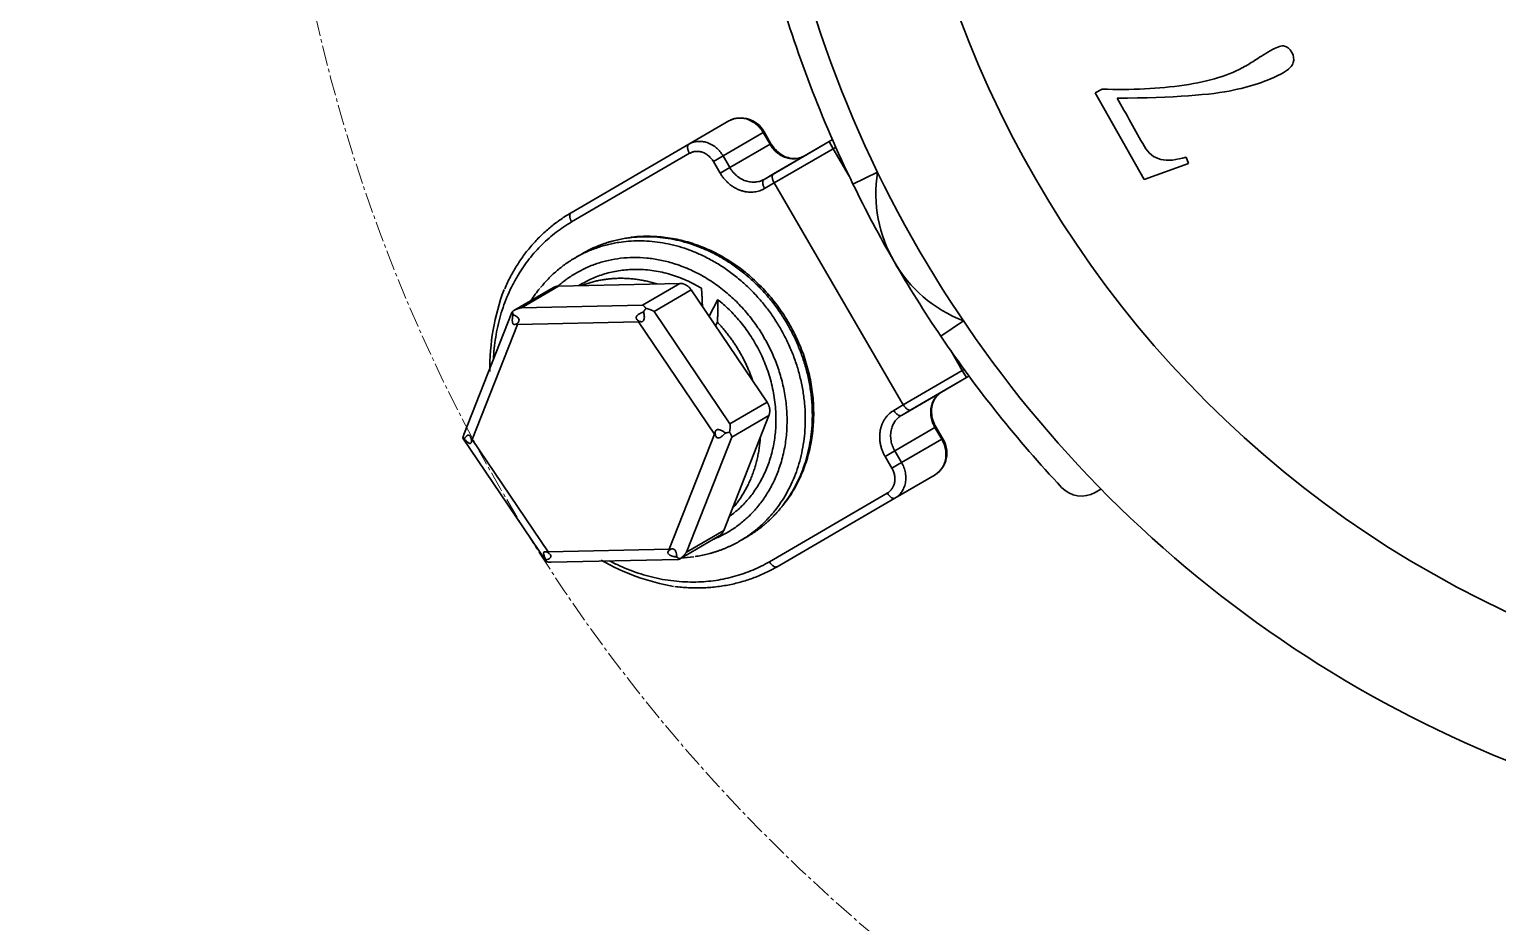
# Model space of a CAD drawing. Header units: millimetres. Extents: x -185079 to -2648, y 85916 to 249201.
# Drawn here: x -53869 to -53815.3, y 133762.3 to 133795 of the extents above; entities that cross this region are included whole.
import ezdxf

# ---------------------------------------------------------------- set-up
doc = ezdxf.new("R2010")
doc.units = ezdxf.units.MM
doc.linetypes.add('CENTER2', pattern=[1.125, 0.75, -0.125, 0.125, -0.125])
doc.layers.add('1', color=4, linetype='Continuous')
doc.layers.add('Default', color=7, linetype='Continuous')
doc.layers.add('图层3', color=7, linetype='Continuous', lineweight=35)

msp = doc.modelspace()

# ---------------------------------------------------------------- linework, layer by layer
at = {"layer": '1', "color": 3, "lineweight": -3, "ltscale": 2, "extrusion": (-0.004685415688226648, -0.01745240643729063, 0.9998367168639968), "elevation": 1.311263986281119e-08}
msp.add_lwpolyline([(-89340.74435583597, 116693.2017122206), (-79605.60479144276, 119307.2036772036), (-77739.80294518075, 112358.532017356), (-87474.94250957393, 109744.530052373)], close=True, dxfattribs=at)
at = {"layer": '1', "lineweight": -3, "ltscale": 2, "extrusion": (-0.004685415688226648, -0.01745240643729063, 0.9998367168639968), "elevation": 1.311264075806094e-08}
msp.add_lwpolyline([(-87231.2481748564, 109916.2399077064), (-77857.25883072625, 112433.2686984296), (-79666.37327405855, 119170.8235395233), (-89040.36261818874, 116653.7947488001), (-87231.2481748564, 109916.2399077064)], dxfattribs=at)
at = {"layer": 'Default', "color": 7, "linetype": 'CENTER2', "lineweight": 13, "extrusion": (-0.004685415688226631, -0.01745240643729066, 0.9998367168639968)}
msp.add_circle((-86653.41111304305, 115310.6741427744, 457.7624739970715), 61.63746783566021, dxfattribs=at)
at = {"layer": '图层3', "extrusion": (-0.004685415688226631, -0.01745240643729066, 0.9998367168639968)}
for p, q in [((-53830.00145427085, 133792.6823854757, 2540.965708862049), (-53829.75261688836, 133792.8234333123, 2540.969336985207)), ((-53828.20379695019, 133789.512155099, 2540.918795824719), (-53830.00145427085, 133792.6823854757, 2540.965708862049)), ((-53844.88210543809, 133790.8061233974, 2540.863224803327), (-53843.41331404845, 133791.6610693698, 2540.885031126745)), ((-53842.16202134062, 133791.2326877219, 2540.883417399104), (-53843.63081273026, 133790.3777417495, 2540.861611075687)), ((-53842.12729532886, 133791.2529008469, 2540.883932956759), (-53842.16202134062, 133791.2326877219, 2540.883417399104)), ((-53841.91163885851, 133790.8026938262, 2540.877085082921), (-53842.16202134062, 133791.2326877219, 2540.883417399104)), ((-53841.87691284674, 133790.8229069512, 2540.877600640575), (-53842.12729532886, 133791.2529008469, 2540.883932956759)), ((-53849.19792475437, 133788.293995148, 2540.79915025027), (-53844.88210543809, 133790.8061233974, 2540.863224803327)), ((-53843.38043024814, 133789.9477478538, 2540.855278759503), (-53841.91163885851, 133790.8026938262, 2540.877085082921)), ((-53841.87692176773, 133790.8229017585, 2540.87760050813), (-53841.91163885851, 133790.8026938262, 2540.877085082921)), ((-53841.78115184897, 133789.7202513929, 2540.858802258233), (-53840.31236045933, 133790.5751973653, 2540.880608581651)), ((-53841.78100384001, 133789.7203373944, 2540.858804453008), (-53839.74986412771, 133790.9005435051, 2540.888923541545)), ((-53839.59915866643, 133790.6412472504, 2540.885103691935), (-53841.7598358669, 133789.3856410037, 2540.853061438581)), ((-53840.31236045933, 133790.5751973653, 2540.880608581651), (-53840.66266622098, 133790.3729672737, 2540.875437007355)), ((-53840.31182441751, 133790.5755074106, 2540.880616505559), (-53840.31236045933, 133790.5751973653, 2540.880608581651)), ((-53839.74986412771, 133790.9005435051, 2540.888923541545), (-53840.31182441751, 133790.5755074106, 2540.880616505559)), ((-53839.74986412771, 133790.9005435051, 2540.888923541545), (-53839.74893513577, 133790.9010798084, 2540.88893725628)), ((-53839.74986412771, 133790.9005435051, 2540.888923541545), (-53839.59915866643, 133790.6412472504, 2540.885103691935)), ((-53839.74893513577, 133790.9010798084, 2540.88893725628), (-53839.62445863005, 133790.972939589, 2540.890774906607)), ((-53839.74893513577, 133790.9010798084, 2540.88893725628), (-53839.59894802295, 133790.6413680128, 2540.885106786986)), ((-53839.59894782001, 133790.6413676586, 2540.885106781756), (-53839.59915807167, 133790.641246221, 2540.885103676755)), ((-53839.50262952707, 133790.6969722833, 2540.886528739689), (-53839.59894802421, 133790.641368012, 2540.885106786968)), ((-53839.59894802421, 133790.641368012, 2540.885106786968), (-53839.01272498034, 133789.6346189445, 2540.870280870886)), ((-53844.86078933476, 133790.4715128, 2540.857483980608), (-53849.17660865105, 133787.9593845506, 2540.793409427552)), ((-53843.63081273026, 133790.3777417495, 2540.861611075687), (-53843.98488443928, 133790.1716456464, 2540.85635437126)), ((-53843.73450195717, 133789.7416517508, 2540.850022055076), (-53843.98488443928, 133790.1716456464, 2540.85635437126)), ((-53843.63081273026, 133790.3777417495, 2540.861611075687), (-53843.38043024814, 133789.9477478538, 2540.855278759503)), ((-53840.66266622099, 133790.3729672737, 2540.875437007355), (-53842.13145761062, 133789.5180213012, 2540.853630683937)), ((-53826.58255542903, 133790.1023327897, 2540.936694958733), (-53828.20379695019, 133789.512155099, 2540.918795824719)), ((-53826.66986072567, 133790.3362822765, 2540.940369478642), (-53826.58255542903, 133790.1023327897, 2540.936694958733)), ((-53843.38043024814, 133789.9477478538, 2540.855278759503), (-53843.73450195717, 133789.7416517508, 2540.850022055076)), ((-53842.13145761062, 133789.5180213012, 2540.853630683937), (-53841.78115184897, 133789.7202513929, 2540.858802258233)), ((-53841.78115184897, 133789.7202513929, 2540.858802258233), (-53841.78100384001, 133789.7203373944, 2540.858804453008)), ((-53838.8741022388, 133789.3466512059, 2540.865903931359), (-53837.97479829417, 133789.7833226596, 2540.877740444561)), ((-53841.76053176673, 133789.3852373241, 2540.853051131136), (-53842.11083752838, 133789.1830072324, 2540.84787955684)), ((-53841.7598358669, 133789.3856410037, 2540.853061438581), (-53841.76053176673, 133789.3852373241, 2540.853051131136)), ((-53837.03031982477, 133781.263415317, 2540.733449272733), (-53841.7598358669, 133789.3856410037, 2540.853061438581)), ((-53848.78894601044, 133786.7969604494, 2540.77493567385), (-53849.04814449097, 133786.6460876307, 2540.771087499129)), ((-53849.65298061156, 133785.6102602678, 2540.750172495276), (-53845.21676130367, 133785.7081466459, 2540.772670053146)), ((-53848.7862446367, 133785.6996420196, 2540.755794358227), (-53848.91170148289, 133785.6266167921, 2540.753931770672)), ((-53846.57755332642, 133784.9160643479, 2540.752467135861), (-53845.21676130367, 133785.7081466459, 2540.772670053146)), ((-53849.83923565473, 133785.5585726913, 2540.748397450548), (-53851.29331885241, 133784.7121879819, 2540.726809491421)), ((-53849.65298061156, 133785.6102602678, 2540.750172495276), (-53851.01377263432, 133784.8181779697, 2540.729969577992)), ((-53844.79782509021, 133785.4748482025, 2540.77056097982), (-53846.15861711295, 133784.6827659044, 2540.750358062536)), ((-53844.79782509021, 133785.4748482025, 2540.77056097982), (-53842.01754806884, 133781.3582179044, 2540.711733022667)), ((-53843.82471718796, 133785.1186914139, 2540.768904331319), (-53844.14474688817, 133784.5078648793, 2540.756742480371)), ((-53851.36212697265, 133784.6487730496, 2540.725380120211), (-53853.12136410645, 133780.1713620323, 2540.638981658671)), ((-53851.01377263432, 133784.8181779697, 2540.729969577992), (-53846.57755332642, 133784.9160643479, 2540.752467135861)), ((-53846.15861711295, 133784.6827659044, 2540.750358062536), (-53843.37834009159, 133780.5661356064, 2540.691530105382)), ((-53851.1645008386, 133784.2088060642, 2540.718626495399), (-53852.82044312512, 133779.994289388, 2540.637300980376)), ((-53846.7282815307, 133784.3066924424, 2540.741124053268), (-53851.1645008386, 133784.2088060642, 2540.718626495399)), ((-53843.94800450934, 133780.1900621443, 2540.682296096114), (-53846.7282815307, 133784.3066924424, 2540.741124053268)), ((-53843.90468708591, 133784.1524191997, 2540.751663048483), (-53843.83524493907, 133784.2849603541, 2540.754302006801)), ((-53835.65849549132, 133783.7786328162, 2540.783781656491), (-53834.83064947441, 133784.3390380119, 2540.797443109135)), ((-53835.29507420353, 133783.2501182124, 2540.776259356356), (-53834.87123299206, 133782.5222352865, 2540.765540169693)), ((-53837.03031982477, 133781.263415317, 2540.733449272733), (-53834.87144262875, 133782.5221127901, 2540.765537049091)), ((-53834.87144262875, 133782.5221127901, 2540.765537049091), (-53834.87123319863, 133782.5222356385, 2540.765540174869)), ((-53834.87144262608, 133782.5221127916, 2540.76553704913), (-53834.72031688856, 133782.2630597934, 2540.761723415116)), ((-53834.87123299206, 133782.5222352865, 2540.765540169693), (-53834.80452383716, 133782.5613850891, 2540.766536150707)), ((-53834.87123299206, 133782.5222352865, 2540.765540169693), (-53834.71939175779, 133782.2636027276, 2540.761737227502)), ((-53836.74980536217, 133781.0796777465, 2540.731556627802), (-53835.28101397253, 133781.934623719, 2540.75336295122)), ((-53834.72031688856, 133782.2630597934, 2540.761723415116), (-53836.7496574843, 133781.0797639732, 2540.731558825893)), ((-53835.6298637604, 133781.7298932134, 2540.748154554514), (-53835.28101397253, 133781.934623719, 2540.75336295122)), ((-53835.28101397253, 133781.934623719, 2540.75336295122), (-53835.28047964507, 133781.9349367084, 2540.753370918485)), ((-53835.28047964507, 133781.9349367084, 2540.753370918485), (-53834.72031688856, 133782.2630597934, 2540.761723415116)), ((-53834.71939175779, 133782.2636027276, 2540.761737227502), (-53834.72031688854, 133782.2630597934, 2540.761723415116)), ((-53834.62652766143, 133782.3181021542, 2540.763123706928), (-53834.71939175779, 133782.2636027276, 2540.761737227502)), ((-53843.37834009159, 133780.5661356064, 2540.691530105382), (-53842.01754806884, 133781.3582179044, 2540.711733022667)), ((-53837.09865515004, 133780.8749472409, 2540.726348231096), (-53835.6298637604, 133781.7298932134, 2540.748154554514)), ((-53841.95227753935, 133780.8745733478, 2540.703596752341), (-53843.60821982587, 133776.6600566716, 2540.622271237318)), ((-53841.95227753935, 133780.8745733478, 2540.703596752341), (-53843.3130695621, 133780.0824910498, 2540.683393835056)), ((-53837.37986430705, 133781.0582790616, 2540.728230538097), (-53837.03101451919, 133781.2630095672, 2540.733438934803)), ((-53836.74980536217, 133781.0796777465, 2540.731556627802), (-53837.09865515004, 133780.8749472409, 2540.726348231096)), ((-53837.03101451919, 133781.2630095672, 2540.733438934803), (-53837.03031982477, 133781.263415317, 2540.733449272733)), ((-53836.7496574843, 133781.0797639732, 2540.731558825893), (-53836.74980536217, 133781.0796777465, 2540.731556627802)), ((-53835.87273893377, 133780.4318001341, 2540.724357849753), (-53837.3415303234, 133779.5768541616, 2540.702551526334)), ((-53835.87273893377, 133780.4318001341, 2540.724357849753), (-53835.83801292199, 133780.4520132591, 2540.724873407407)), ((-53835.62235645165, 133780.0018062384, 2540.718025533569), (-53835.87273893377, 133780.4318001341, 2540.724357849753)), ((-53835.58763043988, 133780.0220193634, 2540.718541091223), (-53835.83801292199, 133780.4520132591, 2540.724873407407)), ((-53853.15818128012, 133780.0468295379, 2540.636635380095), (-53850.09896920613, 133775.5171927373, 2540.571905428571)), ((-53852.82044312512, 133779.994289388, 2540.637300980376), (-53850.04016610377, 133775.87765909, 2540.578473023222)), ((-53845.60394679588, 133775.9755454681, 2540.600970581091), (-53843.94800450934, 133780.1900621443, 2540.682296096114)), ((-53843.3130695621, 133780.0824910498, 2540.683393835056), (-53844.96901184863, 133775.8679743736, 2540.602068320033)), ((-53837.09114784129, 133779.1468602659, 2540.696219210151), (-53835.62235645165, 133780.0018062384, 2540.718025533569)), ((-53835.62235645165, 133780.0018062384, 2540.718025533569), (-53835.58763043988, 133780.0220193634, 2540.718541091223)), ((-53837.69560203242, 133779.3707580586, 2540.697294821908), (-53837.3415303234, 133779.5768541616, 2540.702551526334)), ((-53837.44521955031, 133778.9407641629, 2540.690962505724), (-53837.69560203242, 133779.3707580586, 2540.697294821908)), ((-53837.3415303234, 133779.5768541616, 2540.702551526334), (-53837.09114784129, 133779.1468602659, 2540.696219210151)), ((-53837.44521955031, 133778.9407641629, 2540.690962505724), (-53837.09114784129, 133779.1468602659, 2540.696219210151)), ((-53835.86754686887, 133778.7023599658, 2540.694194358819), (-53837.3363382585, 133777.8474139933, 2540.672388035401)), ((-53829.7909248096, 133778.180507089, 2540.713561432957), (-53830.00369562703, 133778.0576753613, 2540.710420291101)), ((-53841.93267215865, 133775.5190235227, 2540.610206130343), (-53837.61685284236, 133778.0311517721, 2540.674280683399)), ((-53837.3363382585, 133777.8474139933, 2540.672388035401), (-53841.65215757479, 133775.335285744, 2540.608313482345)), ((-53844.96901184863, 133775.8679743736, 2540.602068320033), (-53843.60821982587, 133776.6600566716, 2540.622271237318)), ((-53850.04016610377, 133775.87765909, 2540.578473023222), (-53845.60394679588, 133775.9755454681, 2540.600970581091)), ((-53845.22971366438, 133775.6150134255, 2540.596431125919), (-53843.7756304667, 133776.4613981349, 2540.618019085045)), ((-53843.0115307473, 133776.2791201075, 2540.618418084789), (-53842.75233226678, 133776.4299929261, 2540.62226625951)), ((-53849.92102313879, 133775.5013104304, 2540.572462086285), (-53845.26895255922, 133775.6039596252, 2540.59605429844))]:
    msp.add_line(p, q, dxfattribs=at)
msp.add_circle((-86653.41111304305, 115310.6741427744, 457.7624739970715), 38.99160719999999, dxfattribs=at)
for centre, radius, start, end in [((-86653.41111304305, 115310.6741427744, 457.7624739970715), 43.99053119999999, 209.5075952778477, 300.5525709059123), ((-86653.41111304305, 115310.6741427744, 457.7624739970715), 44.99031599999999, 210.8810785830332, 220.9320059335778), ((-86691.74131116117, 115281.5511912142, 457.7624739970715), 0.9548527799923557, 42.46621202098851, 132.3706680920421), ((-86681.6744461858, 115282.3811147679, 457.7624739970715), 4.998923999999975, 186.0623273411087, 263.9978388422181), ((-86653.41111304305, 115310.6741427744, 457.762473997072), 44.99031600000234, 220.9320059335899, 225.0300830918832), ((-86653.41111304305, 115310.6741427744, 457.7624739970715), 44.9903159999898, 225.0300830918832, 229.1281602501929), ((-86690.64423221794, 115273.3623937727, 457.7624739970715), 8.131606696462764, 174.4094838874484, 196.0088240296653), ((-86693.58758715552, 115272.7277062068, 457.762473997072), 4.293945316267997, 155.1813122811448, 162.2955351481186), ((-86653.41111304305, 115310.6741427744, 457.7624739970715), 44.99031599999999, 229.1281602501929, 238.1666418788268), ((-86682.449203601, 115272.3335167103, 457.7624739970715), 0.9558588618540864, 318.159526683982, 47.94363432331655), ((-86676.61394165996, 115273.3004143086, 457.7624739970715), 0.9997847999998761, 238.1666418783244, 315.0300830933908), ((-86689.55826679901, 115267.5458319124, 457.7624739970711), 1.335577787595291, 229.0572916615247, 230.3053064547545), ((-86690.64423221794, 115273.3623937727, 457.7624739970715), 8.131606696462764, 255.1224242295305, 275.0827207032594)]:
    msp.add_arc(centre, radius, start, end, dxfattribs=at)
at = {"layer": '图层3'}
for points, knots in [([(-53823.07208047665, 133794.3993392919, 2541.028151030322), (-53822.96892549989, 133794.3780969699, 2541.028263643017), (-53822.87481849047, 133794.3014097598, 2541.027366050555), (-53822.7288652574, 133794.0440162244, 2541.0235571436), (-53822.71581951503, 133793.92103011, 2541.021471524125), (-53822.78641385595, 133793.6656035528, 2541.01668217018), (-53822.90795850685, 133793.5400214157, 2541.013920521537), (-53823.56437436067, 133793.1679469503, 2541.004349782862), (-53824.17377176107, 133792.9529046288, 2540.997740417528), (-53824.94451764746, 133792.7824550994, 2540.991153322635)], [0.4828021828320544, 0.4828021828320544, 0.4828021828320544, 0.4828021828320544, 0.5311916102903288, 0.5311916102903288, 0.573532359316319, 0.573532359316319, 0.615873108342309, 0.615873108342309, 0.7057391879076759, 0.7057391879076759, 0.7057391879076759, 0.7057391879076759]), ([(-53824.11307372236, 133793.9056442548, 2541.014655174147), (-53823.94476839454, 133794.018020322, 2541.01740543644), (-53823.74525756446, 133794.1368074379, 2541.020413839861), (-53823.32051789434, 133794.3775615038, 2541.026606670769), (-53823.1747810262, 133794.4204880355, 2541.028038913717), (-53823.07208047665, 133794.3993392919, 2541.028151030322)], [0.4021596369576818, 0.4021596369576818, 0.4021596369576818, 0.4021596369576818, 0.4469610513323332, 0.4469610513323332, 0.4828021828320544, 0.4828021828320544, 0.4828021828320544, 0.4828021828320544]), ([(-53826.74545123462, 133792.9690762338, 2540.985971341909), (-53825.8156952826, 133793.1056854869, 2540.992712896023), (-53825.07295123861, 133793.3388844951, 2541.000264077471), (-53824.41653538479, 133793.7109589605, 2541.009834816146), (-53824.28167834833, 133793.7930683488, 2541.01190002105), (-53824.11307372236, 133793.9056442548, 2541.014655174147)], [0.207789565531662, 0.207789565531662, 0.207789565531662, 0.207789565531662, 0.3742109992362934, 0.3742109992362934, 0.4021596369576818, 0.4021596369576818, 0.4021596369576818, 0.4021596369576818]), ([(-53840.66243421544, 133790.3731017633, 2540.875440442125), (-53840.69592609607, 133790.3554147142, 2540.874974761135), (-53840.79095293477, 133790.3071142962, 2540.873686351994), (-53840.99195215479, 133790.2667080061, 2540.872039131134), (-53841.24972692705, 133790.3006955494, 2540.871424413218), (-53841.50034333216, 133790.4135880908, 2540.872220547694), (-53841.72295095854, 133790.595453567, 2540.874351876646), (-53841.82215172467, 133790.7401127016, 2540.876412066227), (-53841.87691284674, 133790.8229069512, 2540.877600640575)], [0, 0, 0, 0, 0.08379726751546498, 0.2763978004044833, 0.4660961375926466, 0.6503712509146666, 0.831212336702023, 1, 1, 1, 1]), ([(-53841.42045056537, 133777.6102134643, 2540.649108750372), (-53841.34825374037, 133777.698633316, 2540.65099046895), (-53841.16311260318, 133777.9277309902, 2540.655857032491), (-53840.89099995175, 133778.4039581995, 2540.665444869721), (-53840.63300836516, 133778.9953846096, 2540.676977364697), (-53840.4465500193, 133779.6307949218, 2540.688942392267), (-53840.33470743885, 133780.2924446878, 2540.701015773263), (-53840.29906337418, 133780.9735369447, 2540.7130714479), (-53840.34025148638, 133781.6638614795, 2540.724928224839), (-53840.45776583631, 133782.353860874, 2540.736421647817), (-53840.65001492267, 133783.0337485485, 2540.747388347637), (-53840.91434629209, 133783.6939440635, 2540.757673525143), (-53841.24710322109, 133784.3251347741, 2540.767131761799), (-53841.64368298163, 133784.9184133513, 2540.775629147106), (-53842.0986028188, 133785.4653848594, 2540.78304483849), (-53842.60556114301, 133785.9582692958, 2540.789272564399), (-53843.15753146475, 133786.3900176288, 2540.794222209574), (-53843.74675011585, 133786.7543542888, 2540.797820614291), (-53844.36510530698, 133787.0460859379, 2540.800015140817), (-53845.00307067432, 133787.2604375586, 2540.800767082261), (-53845.65415174174, 133787.3960332357, 2540.800082855958), (-53846.29892613351, 133787.4442876319, 2540.79790361941), (-53846.79965842255, 133787.4330141442, 2540.795360315719), (-53847.0450716847, 133787.3861936665, 2540.793393001335), (-53847.10277079805, 133787.3750304533, 2540.792927756105)], [0, 0, 0, 0, 0.02350353713391676, 0.0712312016194163, 0.1190565843555699, 0.1669899636663912, 0.2150287232758041, 0.2631612856308088, 0.3113716199105259, 0.3596430645916086, 0.4079608316550208, 0.4563131331156071, 0.504691200649213, 0.5530885583993391, 0.6014988523078225, 0.6499155114649882, 0.698330490853979, 0.7467323360699557, 0.7951053479429017, 0.8434295557498188, 0.891681956522966, 0.9398393795986737, 0.98788293208809, 1, 1, 1, 1]), ([(-53846.71831786996, 133784.3315120537, 2540.741603977468), (-53846.69863429285, 133784.3226948755, 2540.741542312163), (-53846.67853096616, 133784.3151550672, 2540.7415049107), (-53846.63661223767, 133784.3054027912, 2540.741531120962), (-53846.61447940725, 133784.3031238834, 2540.741595060488), (-53846.57229385506, 133784.3124910798, 2540.741956256433), (-53846.55290153727, 133784.3258452864, 2540.742280233443), (-53846.52820076452, 133784.3631046314, 2540.74304635716), (-53846.52181406182, 133784.3853062039, 2540.743463820548), (-53846.51082448271, 133784.4518480716, 2540.744676825077), (-53846.51339566169, 133784.4962886455, 2540.745440497689), (-53846.5232070704, 133784.5848476752, 2540.746940340239), (-53846.53118544755, 133784.628515663, 2540.747665188053), (-53846.54062261574, 133784.6718867939, 2540.748378017993)], [0, 0, 0, 0, 0.125, 0.125, 0.25, 0.25, 0.375, 0.375, 0.5, 0.5, 0.75, 0.75, 1, 1, 1, 1]), ([(-53851.18049425259, 133784.2330529257, 2540.718974782556), (-53851.16532051942, 133784.2459235491, 2540.719270549449), (-53851.15078731914, 133784.2598114862, 2540.719581072158), (-53851.12446367103, 133784.2918309324, 2540.720263337183), (-53851.11247675658, 133784.31020735, 2540.720640275117), (-53851.09885455918, 133784.3523174339, 2540.721439153517), (-53851.09868740718, 133784.3763547672, 2540.721859514642), (-53851.11215001465, 133784.41746833, 2540.722514074217), (-53851.12411778225, 133784.4346126809, 2540.722757250137), (-53851.16383779537, 133784.4787947329, 2540.723342324026), (-53851.19504205571, 133784.4995435922, 2540.723558271881), (-53851.25937020109, 133784.5367047355, 2540.723905475848), (-53851.29254122594, 133784.5522331695, 2540.724021083227), (-53851.32616060253, 133784.5662926047, 2540.724108947796)], [0, 0, 0, 0, 0.1249999999999988, 0.1249999999999988, 0.2499999999999977, 0.2499999999999977, 0.3749999999999965, 0.3749999999999965, 0.4999999999999953, 0.4999999999999953, 0.7499999999999977, 0.7499999999999977, 1, 1, 1, 1]), ([(-53835.83801292199, 133780.4520132591, 2540.724873407407), (-53835.86216201881, 133780.4963797655, 2540.725534669124), (-53835.92406598952, 133780.6129609243, 2540.727279529963), (-53835.99331200454, 133780.84537493, 2540.731011876716), (-53836.00426540487, 133781.1162945188, 2540.735689518037), (-53835.946057209, 133781.3676586947, 2540.740349918357), (-53835.82832007918, 133781.5742366587, 2540.744507527209), (-53835.70473364698, 133781.6845769767, 2540.747012694145), (-53835.6376732766, 133781.7252073213, 2540.748036164259), (-53835.6296322375, 133781.7300285318, 2540.748158001491)], [0, 0, 0, 0, 0.08581549838839794, 0.2631955536296097, 0.4406450398305813, 0.6184408718902054, 0.7982461429039238, 0.9792625842782118, 1, 1, 1, 1]), ([(-53852.84612573945, 133779.9938763946, 2540.637173418093), (-53852.85035742066, 133780.0157261075, 2540.637534980015), (-53852.85543291267, 133780.037441767, 2540.63789024775), (-53852.8691879464, 133780.0802845334, 2540.638573620654), (-53852.87797159859, 133780.1017327978, 2540.63890684383), (-53852.90215747517, 133780.1370237036, 2540.639409516254), (-53852.91820145439, 133780.1495585179, 2540.639553129665), (-53852.94972961913, 133780.1572749252, 2540.639540074852), (-53852.96476454294, 133780.1541499268, 2540.639415070832), (-53853.00613579361, 133780.1372257215, 2540.638925781322), (-53853.02927101019, 133780.1167341734, 2540.638459680284), (-53853.07312002719, 133780.0715456944, 2540.637465419363), (-53853.0932581105, 133780.0463482735, 2540.636931221215), (-53853.11249580511, 133780.019914653, 2540.636379664271)], [0, 0, 0, 0, 0.1250000000000011, 0.1250000000000011, 0.2500000000000021, 0.2500000000000021, 0.3750000000000032, 0.3750000000000032, 0.5000000000000042, 0.5000000000000042, 0.7500000000000021, 0.7500000000000021, 1, 1, 1, 1]), ([(-53843.92177297421, 133780.1907946506, 2540.682431807917), (-53843.91698496752, 133780.1692687604, 2540.682078505446), (-53843.91092020673, 133780.1481289291, 2540.681737924833), (-53843.8934850797, 133780.1074282511, 2540.681109188213), (-53843.88197689995, 133780.0875658646, 2540.680816414573), (-53843.84903606694, 133780.0573709955, 2540.680443722085), (-53843.82662971457, 133780.0485395562, 2540.680394567266), (-53843.78183111887, 133780.048547528, 2540.680604640737), (-53843.76015710209, 133780.0555369729, 2540.680828211654), (-53843.7001091683, 133780.0833323987, 2540.681594783422), (-53843.66597822215, 133780.1102242802, 2540.682224131901), (-53843.60079376581, 133780.1678315738, 2540.683535148144), (-53843.57054655374, 133780.1989132605, 2540.684219430867), (-53843.54141983155, 133780.2311030315, 2540.684917804666)], [0, 0, 0, 0, 0.1249999999999989, 0.1249999999999989, 0.2499999999999979, 0.2499999999999979, 0.3749999999999968, 0.3749999999999968, 0.4999999999999958, 0.4999999999999958, 0.7499999999999979, 0.7499999999999979, 1, 1, 1, 1]), ([(-53850.04958084372, 133775.8531589915, 2540.578001248542), (-53850.06849299829, 133775.8621971966, 2540.578070386955), (-53850.08744826892, 133775.8702659013, 2540.578122400439), (-53850.12560758825, 133775.8822017335, 2540.578151921981), (-53850.14500870395, 133775.8861451375, 2540.578129837973), (-53850.17869149949, 133775.882016937, 2540.577899935501), (-53850.19180864745, 133775.8724157942, 2540.577670875763), (-53850.20335204159, 133775.8428862556, 2540.577101335657), (-53850.20312198145, 133775.8245496231, 2540.576782343135), (-53850.19543334713, 133775.7686744546, 2540.575843058063), (-53850.18185303203, 133775.7306563903, 2540.575243082808), (-53850.15062448365, 133775.6543406885, 2540.574057315278), (-53850.13255242519, 133775.6166158732, 2540.573483507882), (-53850.11329302092, 133775.5791308906, 2540.572919450944)], [0, 0, 0, 0, 0.1250000000000001, 0.1250000000000001, 0.2500000000000002, 0.2500000000000002, 0.3750000000000003, 0.3750000000000003, 0.5000000000000004, 0.5000000000000004, 0.7500000000000002, 0.7500000000000002, 1, 1, 1, 1]), ([(-53850.11329302092, 133775.5791308906, 2540.572919450944), (-53850.08300573321, 133775.5890338109, 2540.573234240666), (-53850.05361971512, 133775.6002314761, 2540.573567406981), (-53849.99860508077, 133775.6277236335, 2540.57430509817), (-53849.97212550594, 133775.6435659306, 2540.574705717607), (-53849.94280609377, 133775.678824409, 2540.575458559463), (-53849.93495060913, 133775.6925479415, 2540.575734919465), (-53849.93134273998, 133775.726722653, 2540.576348354951), (-53849.93738162467, 133775.7471371329, 2540.576676395629), (-53849.97389815559, 133775.8022067239, 2540.577466526402), (-53850.01246526687, 133775.8294601134, 2540.57776150885), (-53850.04958084372, 133775.8531589915, 2540.578001248542)], [0, 0, 0, 0, 0.2500000000000006, 0.2500000000000006, 0.5000000000000012, 0.5000000000000012, 0.6250000000000001, 0.6250000000000001, 0.7499999999999989, 0.7499999999999989, 1, 1, 1, 1]), ([(-53845.5874044611, 133775.9516181195, 2540.600630443455), (-53845.60202186878, 133775.9390713189, 2540.600342936014), (-53845.61556580026, 133775.92575921, 2540.600047100424), (-53845.63820935509, 133775.8958818521, 2540.599419471684), (-53845.64747174196, 133775.8790913124, 2540.599082983285), (-53845.65233898293, 133775.8420772652, 2540.598414084822), (-53845.64614376178, 133775.8217433069, 2540.598088182289), (-53845.61941072336, 133775.7883541231, 2540.597630641373), (-53845.60080386279, 133775.7750742188, 2540.597486032349), (-53845.54240716654, 133775.7417633872, 2540.597178240717), (-53845.50020717663, 133775.7274148614, 2540.597125540303), (-53845.41454359192, 133775.7026725328, 2540.597095091659), (-53845.37126343831, 133775.6930283645, 2540.597129568855), (-53845.32775503414, 133775.6847250799, 2540.597188521142)], [0, 0, 0, 0, 0.125, 0.125, 0.25, 0.25, 0.375, 0.375, 0.5, 0.5, 0.75, 0.75, 1, 1, 1, 1])]:
    msp.add_open_spline(points, degree=3, knots=knots, dxfattribs=at)
for points, degree in [([(-53829.75261688836, 133792.8234333123, 2540.969336985207), (-53828.67487744778, 133792.7824215236, 2540.973671595853), (-53827.67697079892, 133792.8322078527, 2540.979217000044), (-53826.74545123462, 133792.9690762338, 2540.985971341909)], 3), ([(-53824.94451764746, 133792.7824550994, 2540.991153322635), (-53825.71384948683, 133792.6123182848, 2540.984578312739), (-53827.13237813706, 133792.5116688045, 2540.97617396842), (-53829.19829401095, 133792.485734695, 2540.966040026452)], 3), ([(-53829.19829401095, 133792.485734695, 2540.966040026452), (-53828.86584498007, 133791.89944942, 2540.957364182832), (-53828.53339594918, 133791.3131641452, 2540.948688339213), (-53828.2009469183, 133790.7268788702, 2540.940012495593)], 3), ([(-53828.2009469183, 133790.7268788702, 2540.940012495593), (-53828.05499368523, 133790.4694853349, 2540.936203588637), (-53827.85242510481, 133790.3122076917, 2540.934407540024), (-53827.60182177644, 133790.2501822221, 2540.934499242058)], 3), ([(-53827.60182177644, 133790.2501822221, 2540.934499242058), (-53827.34774292746, 133790.1872965451, 2540.934592215872), (-53827.03484436488, 133790.2200992495, 2540.93663109475), (-53826.66986072567, 133790.3362822765, 2540.940369478642)], 3), ([(-53846.67091969109, 133784.6125516609, 2540.746731712361), (-53846.70330150257, 133784.5948734304, 2540.746271387287), (-53846.73516887814, 133784.5749081046, 2540.745773551117), (-53846.7625333341, 133784.5495333264, 2540.745202393062)], 3), ([(-53846.57308731839, 133784.6588155209, 2540.747997720101), (-53846.60633305873, 133784.6449695932, 2540.747600240328), (-53846.63918504267, 133784.6298765851, 2540.74718283766), (-53846.67091969109, 133784.6125516609, 2540.746731712361)], 3), ([(-53846.54062261574, 133784.6718867939, 2540.748378017993), (-53846.55148901404, 133784.6676531141, 2540.748253196119), (-53846.56231430469, 133784.663302182, 2540.748126520212), (-53846.57308731839, 133784.6588155209, 2540.747997720101)], 3), ([(-53851.34727295642, 133784.4201881188, 2540.721459720198), (-53851.35052043745, 133784.3823453686, 2540.720783947001), (-53851.35196880534, 133784.3437640426, 2540.720103712741), (-53851.34768047094, 133784.3063853892, 2540.719471354666)], 3), ([(-53851.34768047094, 133784.3063853892, 2540.719471354666), (-53851.34615010952, 133784.2930462129, 2540.719245687471), (-53851.3438205623, 133784.2797792175, 2540.719025025342), (-53851.34020161255, 133784.2671678968, 2540.718821850557)], 3), ([(-53851.33259496363, 133784.5307884722, 2540.723459061474), (-53851.33886668961, 133784.4941872905, 2540.722790788014), (-53851.34409037754, 133784.457274567, 2540.722121987807), (-53851.34727295642, 133784.4201881188, 2540.721459720198)], 3), ([(-53851.34020161255, 133784.2671678968, 2540.718821850557), (-53851.33655049819, 133784.2544444889, 2540.718616869989), (-53851.3314354907, 133784.2420991334, 2540.718425348492), (-53851.32446344355, 133784.2318798705, 2540.718279640908)], 3), ([(-53851.32616060253, 133784.5662926047, 2540.724108947796), (-53851.3284120375, 133784.5544836503, 2540.723892268836), (-53851.33056266147, 133784.5426487896, 2540.723675610093), (-53851.33259496363, 133784.5307884722, 2540.723459061474)], 3), ([(-53851.32446344355, 133784.2318798705, 2540.718279640908), (-53851.31965373977, 133784.2248300576, 2540.718179123757), (-53851.31383254256, 133784.2186878303, 2540.718099188787), (-53851.30738435481, 133784.2140988521, 2540.718049304369)], 3), ([(-53851.30738435481, 133784.2140988521, 2540.718049304369), (-53851.30093538864, 133784.2095093199, 2540.717999413929), (-53851.29372613503, 133784.2063583639, 2540.71797819705), (-53851.28638327747, 133784.2045913234, 2540.717981762864)], 3), ([(-53851.28638327747, 133784.2045913234, 2540.717981762864), (-53851.27576996765, 133784.2020372568, 2540.717986916864), (-53851.2646153713, 133784.2021901876, 2540.718041858767), (-53851.25376768903, 133784.203886048, 2540.718122294646)], 3), ([(-53851.25376768903, 133784.203886048, 2540.718122294646), (-53851.23311460444, 133784.2071148251, 2540.718275437869), (-53851.21281986019, 133784.2156590172, 2540.718519683776), (-53851.19342433667, 133784.2258893944, 2540.718789148566)], 3), ([(-53851.19342433667, 133784.2258893944, 2540.718789148566), (-53851.18908422121, 133784.2281786349, 2540.718849446412), (-53851.18477450028, 133784.2305723923, 2540.718911426194), (-53851.18049425259, 133784.2330529257, 2540.718974782556)], 3), ([(-53851.1645008386, 133784.2088060642, 2540.718626495398), (-53851.1726399468, 133784.2208572733, 2540.718798711011), (-53851.18049425258, 133784.2330529257, 2540.718974782556)], 2), ([(-53846.80803043171, 133784.4833754305, 2540.743834382387), (-53846.81072379078, 133784.4743388559, 2540.74366402509), (-53846.81206458072, 133784.4647325997, 2540.743490062239), (-53846.81177169606, 133784.4553264749, 2540.743327248427)], 3), ([(-53846.81177169606, 133784.4553264749, 2540.743327248427), (-53846.81147877605, 133784.4459192145, 2540.74316441496), (-53846.80956204309, 133784.4365067986, 2540.743009100983), (-53846.80645206121, 133784.4277269025, 2540.74287041958)], 3), ([(-53846.78940642419, 133784.5197479107, 2540.744556548828), (-53846.7973695409, 133784.5087838711, 2540.744327852099), (-53846.80412619411, 133784.4964746623, 2540.744081328802), (-53846.80803043171, 133784.4833754305, 2540.743834382387)], 3), ([(-53846.80645206121, 133784.4277269025, 2540.74287041958), (-53846.80195691733, 133784.4150365082, 2540.742669970549), (-53846.7949551218, 133784.4032869453, 2540.742497690595), (-53846.78690459582, 133784.3927339523, 2540.742351211615)], 3), ([(-53846.7625333341, 133784.5495333264, 2540.745202393062), (-53846.77229878231, 133784.5404779268, 2540.744998566083), (-53846.78151345879, 133784.5306153622, 2540.744783230846), (-53846.78940642419, 133784.5197479107, 2540.744556548828)], 3), ([(-53846.78690459582, 133784.3927339523, 2540.742351211615), (-53846.77157706411, 133784.3726419316, 2540.742072327825), (-53846.75220573781, 133784.3559329975, 2540.74187144663), (-53846.73203801008, 133784.3411613007, 2540.741708112491)], 3), ([(-53846.73203801008, 133784.3411613007, 2540.741708112491), (-53846.7275250993, 133784.3378558539, 2540.741671563387), (-53846.72294716126, 133784.3346430639, 2540.741636936357), (-53846.71831786996, 133784.3315120537, 2540.741603977468)], 3), ([(-53846.7282815307, 133784.3066924424, 2540.741124053268), (-53846.72343385065, 133784.3190302084, 2540.741362129244), (-53846.71831786996, 133784.3315120537, 2540.741603977468)], 2), ([(-53843.91398353482, 133780.2829894461, 2540.684077594451), (-53843.92086740161, 133780.2587615936, 2540.683622432023), (-53843.92259934083, 133780.2330378478, 2540.68316530126), (-53843.92229841979, 133780.2077614519, 2540.682725505454)], 3), ([(-53843.89768557241, 133780.3191571279, 2540.684785285815), (-53843.90515998656, 133780.3082313628, 2540.684559547326), (-53843.91036790057, 133780.2957147146, 2540.684316660794), (-53843.91398353482, 133780.2829894461, 2540.684077594451)], 3), ([(-53843.87874252549, 133780.3391476683, 2540.685222996372), (-53843.88611602892, 133780.3336212893, 2540.685091978438), (-53843.89251437139, 133780.3267161588, 2540.684941463823), (-53843.89768557241, 133780.3191571279, 2540.684785285815)], 3), ([(-53843.85397433996, 133780.3517135381, 2540.68555840505), (-53843.86285141862, 133780.3489269968, 2540.685468165661), (-53843.87136991209, 133780.3446733802, 2540.68535399849), (-53843.87874252549, 133780.3391476683, 2540.685222996372)], 3), ([(-53843.81354942547, 133780.3563269568, 2540.685828371918), (-53843.82715189966, 133780.3569290196, 2540.685775137425), (-53843.84110631033, 133780.3557528507, 2540.685689214203), (-53843.85397433996, 133780.3517135381, 2540.68555840505)], 3), ([(-53843.77343589231, 133780.3502485515, 2540.685910251066), (-53843.7865934755, 133780.3534486374, 2540.685904450572), (-53843.80006678271, 133780.3557301979, 2540.685881137441), (-53843.81354942547, 133780.3563269568, 2540.685828371918)], 3), ([(-53843.66760679004, 133780.3079758162, 2540.685668303937), (-53843.7013228313, 133780.325473439, 2540.685815729966), (-53843.73656609407, 133780.3412813635, 2540.685926505041), (-53843.77343589231, 133780.3502485515, 2540.685910251066)], 3), ([(-53843.57148404867, 133780.2511878749, 2540.685127504403), (-53843.6026415485, 133780.2715080289, 2540.685336188225), (-53843.63456457692, 133780.2908278902, 2540.685523824276), (-53843.66760679004, 133780.3079758162, 2540.685668303937)], 3), ([(-53853.11249580511, 133780.019914653, 2540.636379664271), (-53853.10835002465, 133780.0151589559, 2540.636316080233), (-53853.10418812657, 133780.0104311885, 2540.636253059248), (-53853.10000929354, 133780.0057344501, 2540.636190659243)], 3), ([(-53853.10000929354, 133780.0057344501, 2540.636190659243), (-53853.07627566557, 133779.9790593857, 2540.635836259222), (-53853.05197572379, 133779.9532674788, 2540.635499928791), (-53853.02690527511, 133779.9294460021, 2540.63520160346)], 3), ([(-53853.02690527511, 133779.9294460021, 2540.63520160346), (-53853.00169911235, 133779.9054955724, 2540.634901663201), (-53852.97545534121, 133779.8829400994, 2540.63463093469), (-53852.94826743191, 133779.8666070786, 2540.634473245082)], 3), ([(-53852.94826743191, 133779.8666070786, 2540.634473245082), (-53852.9385026471, 133779.8607409257, 2540.634416609425), (-53852.92854309896, 133779.8557002353, 2540.634375295126), (-53852.91861912794, 133779.8522922999, 2540.634362314262)], 3), ([(-53852.91861912794, 133779.8522922999, 2540.634362314262), (-53852.9086093903, 133779.848854912, 2540.634349221214), (-53852.89838971145, 133779.8470589864, 2540.634365764136), (-53852.88902690235, 133779.8483595799, 2540.634432342145)], 3), ([(-53852.88902690235, 133779.8483595799, 2540.634432342145), (-53852.88276371284, 133779.8492296033, 2540.634476879067), (-53852.87677705738, 133779.8515589594, 2540.634545593125), (-53852.87163470084, 133779.8553807534, 2540.634636401534)], 3), ([(-53852.87163470084, 133779.8553807534, 2540.634636401534), (-53852.86648622436, 133779.8592070958, 2540.634727318014), (-53852.86206829517, 133779.8646090239, 2540.634842313269), (-53852.85857928628, 133779.8709396893, 2540.634969166786)], 3), ([(-53852.85857928628, 133779.8709396893, 2540.634969166786), (-53852.85378206161, 133779.8796440593, 2540.63514358446), (-53852.85054494188, 133779.8902580991, 2540.635344024976), (-53852.84841020616, 133779.9013949185, 2540.635548424775)], 3), ([(-53852.84841020616, 133779.9013949185, 2540.635548424775), (-53852.84446408338, 133779.921981662, 2540.63592626391), (-53852.8439023848, 133779.94489532, 2540.636328859911), (-53852.84467472216, 133779.9678148841, 2540.636725307469)], 3), ([(-53852.82044312513, 133779.994289388, 2540.637300980375), (-53852.83342991337, 133779.9940028311, 2540.637235120011), (-53852.84612573945, 133779.9938763946, 2540.637173418093)], 2), ([(-53852.84467472216, 133779.9678148841, 2540.636725307469), (-53852.84496557638, 133779.9764461534, 2540.636874605495), (-53852.84546611195, 133779.9851451469, 2540.637024103058), (-53852.84612573945, 133779.9938763946, 2540.637173418093)], 3), ([(-53843.94800450935, 133780.1900621443, 2540.682296096114), (-53843.9350177211, 133780.1903487013, 2540.682361956479), (-53843.92177297421, 133780.1907946506, 2540.682431807917)], 2), ([(-53843.92229841979, 133780.2077614519, 2540.682725505454), (-53843.92223108302, 133780.2021053799, 2540.682627092819), (-53843.92205027585, 133780.1964479533, 2540.682529188281), (-53843.92177297421, 133780.1907946506, 2540.682431807917)], 3), ([(-53843.54141983155, 133780.2311030315, 2540.684917804666), (-53843.55136900207, 133780.2379016981, 2540.684989853524), (-53843.56138771245, 133780.2446032931, 2540.685059882096), (-53843.57148404867, 133780.2511878749, 2540.685127504403)], 3), ([(-53845.50792556701, 133775.9843970356, 2540.601575060318), (-53845.53169527943, 133775.979354149, 2540.601375646267), (-53845.55360706626, 133775.9698687178, 2540.601107393035), (-53845.57394515611, 133775.9590896968, 2540.600823934491)], 3), ([(-53845.46885029988, 133775.9874517743, 2540.601811495334), (-53845.48217610612, 133775.988426966, 2540.601766070418), (-53845.49544092884, 133775.9870457263, 2540.601679799166), (-53845.50792556701, 133775.9843970356, 2540.601575060318)], 3), ([(-53845.44132601366, 133775.981741239, 2540.601840800259), (-53845.45020989438, 133775.9849134696, 2540.601854540886), (-53845.45963079163, 133775.9867770843, 2540.60184292273), (-53845.46885029988, 133775.9874517743, 2540.601811495334)], 3), ([(-53845.41635126006, 133775.9685560856, 2540.601727686235), (-53845.42390899546, 133775.9740063394, 2540.6017874049), (-53845.4324432053, 133775.9785693913, 2540.60182706129), (-53845.44132601366, 133775.981741239, 2540.601840800259)], 3), ([(-53850.04958084372, 133775.8531589915, 2540.578001248542), (-53850.04501378381, 133775.865321324, 2540.578234947245), (-53850.04016610377, 133775.87765909, 2540.578473023222)], 2), ([(-53845.57394515611, 133775.9590896968, 2540.600823934491), (-53845.57849618863, 133775.9566776869, 2540.600760505276), (-53845.58298072946, 133775.9541821712, 2540.600695930041), (-53845.5874044611, 133775.9516181195, 2540.600630443455)], 3), ([(-53845.38848761513, 133775.9403259892, 2540.601365496739), (-53845.39611521569, 133775.950734786, 2540.601511440642), (-53845.40539572312, 133775.9606555103, 2540.601641119294), (-53845.41635126006, 133775.9685560856, 2540.601727686235)], 3), ([(-53845.36948558737, 133775.9078158395, 2540.600887070673), (-53845.37473949589, 133775.9189876341, 2540.60105745645), (-53845.38092721014, 133775.9300088889, 2540.601220838532), (-53845.38848761513, 133775.9403259892, 2540.601365496739)], 3), ([(-53845.34064715431, 133775.8110364294, 2540.599332903351), (-53845.34656309494, 133775.8435453858, 2540.599872632357), (-53845.35476323721, 133775.8765105604, 2540.600409620589), (-53845.36948558737, 133775.9078158395, 2540.600887070673)], 3), ([(-53845.32938842419, 133775.7155331803, 2540.597718630078), (-53845.33148366914, 133775.7472641619, 2540.598262683806), (-53845.33484944605, 133775.7791771771, 2540.598803961037), (-53845.34064715431, 133775.8110364294, 2540.599332903351)], 3), ([(-53845.32775503414, 133775.6847250799, 2540.597188521142), (-53845.32817201355, 133775.6949808183, 2540.597365583647), (-53845.32870947698, 133775.7052510119, 2540.597542333861), (-53845.32938842419, 133775.7155331803, 2540.597718630078)], 3), ([(-53845.17065566396, 133775.6478015629, 2540.59728020774), (-53845.01771855028, 133775.657431607, 2540.598164993606), (-53844.87027418936, 133775.6764726048, 2540.599188310051), (-53844.6983485142, 133775.6999409863, 2540.600403631481)], 3)]:
    msp.add_open_spline(points, degree=degree, dxfattribs=at)
for points, weights in [([(-53842.16202134062, 133791.232687722, 2540.883417399104), (-53842.66507248593, 133792.0966016822, 2540.8961398503), (-53843.41331404846, 133791.6610693699, 2540.885031126745)], [1, 0.7071067811865653, 1]), ([(-53844.88210543809, 133790.8061233974, 2540.863224803327), (-53845.01170467835, 133790.7306869881, 2540.861300715967), (-53844.86078933476, 133790.4715128, 2540.857483980608)], [1, 0.7071067811860199, 1]), ([(-53843.63081273026, 133790.3777417495, 2540.861611075687), (-53844.13386387556, 133791.2416557098, 2540.874333526881), (-53844.88210543809, 133790.8061233974, 2540.863224803327)], [1, 0.7071067811868927, 1]), ([(-53843.98488443928, 133790.1716456464, 2540.85635437126), (-53844.33702024099, 133790.7763854186, 2540.865260087096), (-53844.86078933476, 133790.4715128, 2540.857483980608)], [1, 0.7071067811864765, 1]), ([(-53841.9116388585, 133790.8026938262, 2540.877085082921), (-53841.41014349414, 133789.9414516835, 2540.864401978315), (-53840.662666221, 133790.3729672737, 2540.875437007355)], [1, 0.7082010561034281, 1]), ([(-53843.73450195717, 133789.7416517508, 2540.850022055075), (-53843.08255798349, 133788.6220369652, 2540.833534019089), (-53842.1108375284, 133789.1830072324, 2540.84787955684)], [1, 0.7082010561039795, 1]), ([(-53843.38043024815, 133789.9477478538, 2540.855278759502), (-53842.87893488377, 133789.086505711, 2540.842595654897), (-53842.13145761062, 133789.5180213012, 2540.853630683937)], [1, 0.7082010560984264, 1]), ([(-53842.13145761064, 133789.5180213012, 2540.853630683937), (-53842.26105685087, 133789.4425848918, 2540.851706596576), (-53842.11083752839, 133789.1830072324, 2540.847879556841)], [1, 0.7071067812336173, 1]), ([(-53841.78115184896, 133789.7202513929, 2540.858802258233), (-53841.91075108925, 133789.6448149836, 2540.856878170873), (-53841.76053176673, 133789.3852373241, 2540.853051131136)], [1, 0.7071067811564012, 1]), ([(-53841.78100384003, 133789.7203373944, 2540.858804453008), (-53841.91060295573, 133789.6449010671, 2540.856880367663), (-53841.75983586675, 133789.3856410038, 2540.853061438583)], [1, 0.7071071323140778, 1]), ([(-53849.17660865105, 133787.9593845506, 2540.793409427552), (-53851.88879438503, 133786.3806904718, 2540.753143124452), (-53852.03943372874, 133782.9249686383, 2540.692116689947)], [1, 0.8931958652942391, 1]), ([(-53849.19792475437, 133788.293995148, 2540.79915025027), (-53850.8376203251, 133787.3395702146, 2540.774806608161), (-53851.62583378387, 133785.5159886873, 2540.739281813869)], [1, 0.9598657691581645, 1]), ([(-53849.19792475437, 133788.293995148, 2540.79915025027), (-53849.32752399464, 133788.2185587387, 2540.79722616291), (-53849.17660865105, 133787.9593845506, 2540.793409427552)], [1, 0.7071067811860199, 1]), ([(-53847.14606021469, 133787.3678192607, 2540.792599020852), (-53848.03024509364, 133787.2385808849, 2540.786199681582), (-53848.78894601044, 133786.7969604494, 2540.77493567385)], [1, 0.986018874140049, 1]), ([(-53841.54432935529, 133784.0825572203, 2540.761504652934), (-53843.71202791137, 133787.7955978472, 2540.816158502302), (-53847.4530910918, 133787.2097054522, 2540.788400301533)], [1, 0.8127683339205807, 1]), ([(-53841.27981903667, 133784.2243154815, 2540.765218622949), (-53843.42502192989, 133787.9117111049, 2540.819530250946), (-53847.14606021469, 133787.3678192607, 2540.792599020852)], [1, 0.8149168024739689, 1]), ([(-53847.4530910918, 133787.2097054522, 2540.788400301533), (-53849.20407029961, 133786.9354824968, 2540.77540826423), (-53850.31279419512, 133785.5539099151, 2540.746096879624)], [1, 0.9480680258005302, 1]), ([(-53841.96725700362, 133783.4338277476, 2540.74819899808), (-53844.63436610286, 133788.6368717601, 2540.826520910729), (-53849.01261765209, 133786.0884033017, 2540.761519461264)], [1, 0.6848898758895263, 1]), ([(-53844.4230014877, 133785.5354135295, 2540.773374654337), (-53846.71266928249, 133786.9066172988, 2540.786579570561), (-53848.7862446367, 133785.6996420196, 2540.755794358226)], [1, 0.8766725978597718, 1]), ([(-53849.01261765209, 133786.0884033017, 2540.761519461264), (-53849.36685007498, 133785.8822136512, 2540.756260370808), (-53849.67517460365, 133785.6091653212, 2540.750049377642)], [1, 0.9963158913074752, 1]), ([(-53846.05261872221, 133785.689703226, 2540.768431139481), (-53847.50007099447, 133786.1423256738, 2540.769548757306), (-53848.81712319304, 133785.6287036876, 2540.754411408941)], [1, 0.9517704932682025, 1]), ([(-53844.79782509021, 133785.4748482025, 2540.77056097982), (-53844.95922733786, 133785.7138292025, 2540.77397609437), (-53845.21676130368, 133785.7081466459, 2540.772670053145)], [1, 0.8660254037856114, 1]), ([(-53849.65298061156, 133785.6102602678, 2540.750172495276), (-53849.75427667826, 133785.6080251427, 2540.749658788905), (-53849.83923565473, 133785.5585726913, 2540.748397450548)], [1, 0.9751714127104099, 1]), ([(-53844.38783004135, 133784.8677870977, 2540.761885883424), (-53844.39591737788, 133785.219766318, 2540.767991872307), (-53844.4230014877, 133785.5354135295, 2540.773374654337)], [1, 0.9977457147567039, 1]), ([(-53843.83524493907, 133784.2849603541, 2540.754302006801), (-53843.81795533966, 133784.7199711329, 2540.761976253752), (-53843.82471718796, 133785.1186914139, 2540.768904331319)], [1, 0.9971670478101563, 1]), ([(-53843.40977067232, 133777.1651269713, 2540.632017337619), (-53838.38346165309, 133780.7537103471, 2540.71821117436), (-53843.82471718796, 133785.1186914139, 2540.768904331319)], [1, 0.5782088800009175, 1]), ([(-53851.33605836511, 133784.6855969728, 2540.726145053447), (-53851.35346580372, 133784.6708164754, 2540.725805481668), (-53851.36212697265, 133784.6487730496, 2540.725380120211)], [1, 0.9945859280531943, 1]), ([(-53851.33605836511, 133784.6855969728, 2540.726145053447), (-53851.33996099378, 133784.6326865058, 2540.725203199246), (-53851.32616060252, 133784.5662926047, 2540.724108947796)], [1, 0.9886295588679331, 1]), ([(-53851.01377263432, 133784.8181779697, 2540.729969577992), (-53851.19117125009, 133784.7818521445, 2540.728504179393), (-53851.33605836511, 133784.6855969728, 2540.726145053447)], [1, 0.9659258262923986, 1]), ([(-53846.45377714375, 133784.7933258276, 2540.750904741075), (-53846.51590808322, 133784.88501309, 2540.752214008946), (-53846.57755332642, 133784.9160643479, 2540.752467135861)], [1, 0.965925826291296, 1]), ([(-53846.45377714375, 133784.7933258276, 2540.750904741075), (-53846.49685094086, 133784.7395510382, 2540.749764236724), (-53846.54062261574, 133784.6718867939, 2540.748378017993)], [1, 0.9886295588932886, 1]), ([(-53846.15861711295, 133784.6827659045, 2540.750358062536), (-53846.29140084306, 133784.7599888309, 2540.751083759957), (-53846.45377714375, 133784.7933258276, 2540.750904741075)], [1, 0.9659258262868188, 1]), ([(-53842.54139844967, 133782.133859444, 2540.72281718713), (-53842.94988011604, 133783.3543168092, 2540.742206364625), (-53843.83524493907, 133784.2849603541, 2540.754302006801)], [1, 0.9686012516894136, 1]), ([(-53841.72523063196, 133777.3984803015, 2540.643984639173), (-53839.3766307992, 133780.3695165934, 2540.706850803565), (-53841.54432935529, 133784.0825572203, 2540.761504652934)], [1, 0.8127683339206341, 1]), ([(-53841.44763424904, 133777.5727779468, 2540.648327916149), (-53839.13461614346, 133780.5369198581, 2540.710906994952), (-53841.27981903667, 133784.2243154815, 2540.765218622949)], [1, 0.8149168024740074, 1]), ([(-53844.00833000168, 133776.325949676, 2540.614564325333), (-53839.30014790438, 133778.2307837351, 2540.669877085431), (-53841.96725700362, 133783.4338277476, 2540.74819899808)], [1, 0.684889875889507, 1]), ([(-53841.95227753935, 133780.8745733478, 2540.703596752341), (-53841.85614582118, 133781.1192369044, 2540.708317908116), (-53842.01754806884, 133781.3582179044, 2540.711733022667)], [1, 0.8660254037849251, 1]), ([(-53835.6298637604, 133781.7298932134, 2540.748154554514), (-53836.37423429813, 133781.2930422768, 2540.737040954358), (-53835.87273893377, 133780.4318001341, 2540.724357849753)], [1, 0.7082010560983345, 1]), ([(-53837.37986430707, 133781.0582790616, 2540.728230538097), (-53838.3475460061, 133780.4903728442, 2540.713782857895), (-53837.69560203242, 133779.3707580586, 2540.697294821908)], [1, 0.7082010561027537, 1]), ([(-53837.09865515004, 133780.8749472409, 2540.726348231095), (-53837.84302568778, 133780.4380963044, 2540.71523463094), (-53837.34153032341, 133779.5768541616, 2540.702551526334)], [1, 0.7082010560962275, 1]), ([(-53837.37986430705, 133781.0582790616, 2540.728230538097), (-53837.22825439031, 133780.7995108316, 2540.724424143735), (-53837.09865515005, 133780.8749472409, 2540.726348231095)], [1, 0.7071067811829704, 1]), ([(-53837.03101451919, 133781.2630095673, 2540.733438934803), (-53836.87940460243, 133781.0042413371, 2540.729632540441), (-53836.74980536217, 133781.0796777465, 2540.731556627802)], [1, 0.7071067811696966, 1]), ([(-53837.03031982477, 133781.263415317, 2540.733449272733), (-53836.87925659181, 133781.0043276314, 2540.729634740333), (-53836.74965748427, 133781.0797639732, 2540.731558825893)], [1, 0.7071071321481136, 1]), ([(-53843.39394322899, 133780.2627682955, 2540.686161632007), (-53843.36130973405, 133780.4215355967, 2540.689085882446), (-53843.37834009159, 133780.5661356064, 2540.691530105382)], [1, 0.965925826297379, 1]), ([(-53853.12136410645, 133780.1713620323, 2540.638981658671), (-53853.14578068867, 133780.1092197138, 2540.637782528037), (-53853.15850567171, 133780.0473105858, 2540.636642256751)], [1, 0.9945859280691646, 1]), ([(-53853.15850567171, 133780.0473105858, 2540.636642256751), (-53853.1477865719, 133780.0316136854, 2540.636418494967), (-53853.11249580511, 133780.019914653, 2540.636379664271)], [1, 0.9886295588686006, 1]), ([(-53843.54141983155, 133780.2311030315, 2540.684917804666), (-53843.46156646606, 133780.2453427502, 2540.685540569924), (-53843.39394322899, 133780.2627682955, 2540.686161632007)], [1, 0.9886295589001397, 1]), ([(-53843.3130695621, 133780.0824910498, 2540.683393835056), (-53843.32633136272, 133780.16235126, 2540.68472566832), (-53843.39394322899, 133780.2627682955, 2540.686161632007)], [1, 0.9659258262932958, 1]), ([(-53843.29621278818, 133777.4541416311, 2540.637594315446), (-53842.36176492328, 133778.5342685303, 2540.660827199318), (-53842.26428457705, 133780.0804883883, 2540.688273674213)], [1, 0.9517704932680642, 1]), ([(-53835.86754686887, 133778.7023599658, 2540.694194358819), (-53835.11930530635, 133779.1378922781, 2540.705303082374), (-53835.62235645165, 133780.0018062384, 2540.718025533569)], [1, 0.7071067811866355, 1]), ([(-53837.61685284236, 133778.0311517721, 2540.674280683399), (-53837.09308374859, 133778.3360243907, 2540.682056789887), (-53837.44521955031, 133778.9407641629, 2540.690962505724)], [1, 0.7071067811867087, 1]), ([(-53837.3363382585, 133777.8474139933, 2540.672388035401), (-53836.58809669598, 133778.2829463057, 2540.683496758956), (-53837.09114784129, 133779.1468602659, 2540.696219210151)], [1, 0.7071067811865923, 1]), ([(-53837.61685284236, 133778.0311517721, 2540.674280683399), (-53837.46593749877, 133777.771977584, 2540.67046394804), (-53837.3363382585, 133777.8474139933, 2540.672388035401)], [1, 0.7071067811866336, 1]), ([(-53843.01153074731, 133776.2791201075, 2540.618418084789), (-53842.26793174781, 133776.7119501024, 2540.62945788281), (-53841.72523063196, 133777.3984803015, 2540.643984639173)], [1, 0.9865588631326143, 1]), ([(-53842.75233226678, 133776.4299929261, 2540.622266259509), (-53841.99572895443, 133776.8703923996, 2540.633499125282), (-53841.44763424904, 133777.5727779468, 2540.648327916149)], [1, 0.9860944725927145, 1]), ([(-53843.7756304667, 133776.4613981349, 2540.618019085045), (-53843.65977991059, 133776.5288317862, 2540.61973905339), (-53843.60821982588, 133776.6600566716, 2540.622271237317)], [1, 0.9552489088614113, 1]), ([(-53844.653388212, 133775.7084117189, 2540.600762182401), (-53843.76977786458, 133775.8377638171, 2540.607160814364), (-53843.01153074731, 133776.2791201075, 2540.618418084789)], [1, 0.9860352455130013, 1]), ([(-53850.11329302092, 133775.5791308906, 2540.572919450944), (-53850.11250209709, 133775.5374053974, 2540.572194828166), (-53850.09867175695, 133775.5167530537, 2540.571899147682)], [1, 0.9886295588774603, 1]), ([(-53850.09867175695, 133775.5167530537, 2540.571899147682), (-53850.01351412043, 133775.4992695919, 2540.571993033457), (-53849.92102313879, 133775.5013104304, 2540.572462086285)], [1, 0.9902702378874337, 1]), ([(-53847.78841961492, 133775.5483669036, 2540.58327723492), (-53844.68003551237, 133773.9198534494, 2540.569417564818), (-53841.93267215865, 133775.5190235227, 2540.610206130343)], [1, 0.8908474803154068, 1]), ([(-53845.32775503414, 133775.6847250799, 2540.597188521142), (-53845.26939204417, 133775.6442699298, 2540.596755865645), (-53845.2163905356, 133775.6244819085, 2540.59665883531)], [1, 0.9886295589130856, 1]), ([(-53845.26895255922, 133775.6039596252, 2540.59605429844), (-53845.23980273448, 133775.604602824, 2540.59620212699), (-53845.2163905356, 133775.6244819085, 2540.59665883531)], [1, 0.9902702378644429, 1]), ([(-53845.2163905356, 133775.6244819085, 2540.59665883531), (-53845.07150342058, 133775.7207370802, 2540.599017961255), (-53844.96901184863, 133775.8679743736, 2540.602068320033)], [1, 0.9659258262881953, 1]), ([(-53841.93267215865, 133775.5190235227, 2540.610206130343), (-53841.78175681506, 133775.2598493346, 2540.606389394984), (-53841.65215757479, 133775.335285744, 2540.608313482345)], [1, 0.707106781186542, 1]), ([(-53845.40220975573, 133774.6120251771, 2540.578115360808), (-53843.35287407985, 133774.3453420824, 2540.583063896588), (-53841.65215757479, 133775.335285744, 2540.608313482345)], [1, 0.9570164761149093, 1])]:
    msp.add_rational_spline(points, weights, degree=2, dxfattribs=at)

doc.saveas('drawing.dxf')
